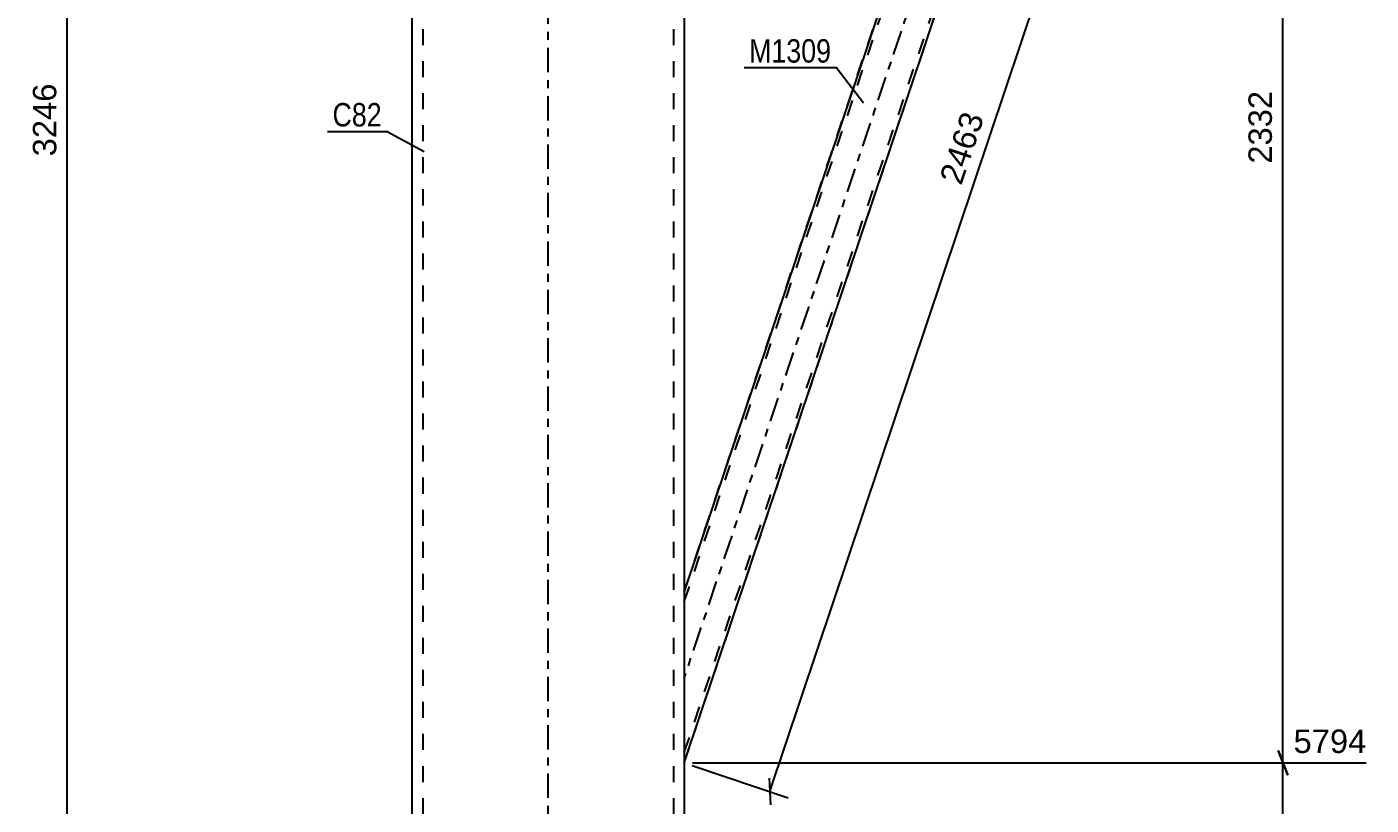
# Model space of a CAD drawing. Header units: millimetres. Extents: x 0 to 841, y 0 to 594.
# Drawn here: x 281.4 to 445.9, y 299.1 to 394.4 of the extents above; entities that cross this region are included whole.
import ezdxf

# ---------------------------------------------------------------- set-up
doc = ezdxf.new("R2010")
doc.units = ezdxf.units.MM
doc.linetypes.add('DXK_LINE_DOT2', pattern=[3.9198, 1.9599, -1.9599])
doc.linetypes.add('DXK_LINE_DOT3', pattern=[5.9187, 2.979, -0.9799, 0.9799, -0.9799])
doc.styles.add('Arial', font='ARIAL.TTF', dxfattribs={"height": 0.2})
doc.styles.add('Arial Narrow', font='ARIALN.TTF', dxfattribs={"height": 0.2})

# ---------------------------------------------------------------- blocks, each defined once
blk = doc.blocks.new('Part-284928650-2173 - 2077')
at = {"color": 2, "linetype": 'Continuous'}
for p, q in [((328.53, 499.92), (328.53, 240.85)), ((361.86, 499.92), (361.86, 240.85))]:
    blk.add_line(p, q, dxfattribs=at)
at = {"color": 7, "linetype": 'DXK_LINE_DOT2'}
for p, q in [((329.86, 499.92), (329.86, 240.85)), ((360.53, 499.92), (360.53, 240.85))]:
    blk.add_line(p, q, dxfattribs=at)
at = {"color": 7, "linetype": 'DXK_LINE_DOT3'}
blk.add_line((345.2, 240.85), (345.2, 499.92), dxfattribs=at)
blk = doc.blocks.new('Part-284928650-2229 - 2077')
at = {"color": 2, "linetype": 'Continuous'}
for p, q in [((407.85, 462.29), (361.86, 325.27)), ((407.85, 462.29), (407.9, 462.27)), ((407.9, 462.27), (408.07, 462.21)), ((408.07, 462.21), (408.31, 462.12)), ((408.31, 462.12), (408.6, 462.02)), ((408.6, 462.02), (413.36, 460.28)), ((361.86, 304.32), (414.11, 460.01)), ((413.36, 460.28), (413.65, 460.18)), ((413.65, 460.18), (413.89, 460.09)), ((413.89, 460.09), (414.06, 460.03)), ((414.06, 460.03), (414.11, 460.01))]:
    blk.add_line(p, q, dxfattribs=at)
at = {"color": 7, "linetype": 'DXK_LINE_DOT2'}
for p, q in [((361.86, 325.27), (407.85, 462.29)), ((407.85, 462.29), (407.85, 462.29)), ((407.9, 462.27), (407.85, 462.29)), ((408.07, 462.21), (407.9, 462.27)), ((408.25, 462.14), (408.07, 462.21)), ((361.86, 324.02), (408.22, 462.15)), ((361.86, 324.02), (408.22, 462.15)), ((408.22, 462.15), (408.22, 462.15)), ((408.25, 462.14), (408.22, 462.15)), ((408.22, 462.15), (408.25, 462.14)), ((408.31, 462.12), (408.25, 462.14)), ((408.25, 462.14), (408.31, 462.12)), ((408.46, 462.07), (408.25, 462.14)), ((408.46, 462.07), (408.31, 462.12)), ((408.31, 462.12), (408.33, 462.11)), ((408.33, 462.11), (408.46, 462.07)), ((408.46, 462.07), (413.36, 460.28)), ((408.46, 462.07), (413.51, 460.23)), ((408.46, 462.07), (413.51, 460.23)), ((361.86, 305.58), (413.74, 460.15)), ((361.86, 305.58), (413.74, 460.15)), ((361.86, 304.32), (414.11, 460.01)), ((413.63, 460.19), (413.36, 460.28)), ((413.51, 460.23), (413.63, 460.19)), ((413.63, 460.19), (413.51, 460.23)), ((413.63, 460.19), (413.71, 460.16)), ((413.71, 460.16), (413.63, 460.19)), ((413.89, 460.09), (413.63, 460.19)), ((413.71, 460.16), (413.74, 460.15)), ((413.74, 460.15), (413.71, 460.16)), ((413.74, 460.15), (413.74, 460.15)), ((414.06, 460.03), (413.89, 460.09)), ((414.11, 460.01), (414.06, 460.03)), ((414.11, 460.01), (414.11, 460.01)), ((361.86, 325.27), (361.86, 304.32))]:
    blk.add_line(p, q, dxfattribs=at)
at = {"color": 7, "linetype": 'DXK_LINE_DOT3'}
blk.add_line((410.98, 461.15), (361.86, 314.8), dxfattribs=at)
blk = doc.blocks.new('StraightDimension-284928650-2476 - 2077')
at = {"color": 7, "linetype": 'Continuous'}
blk.add_line((286.37, 274.78), (286.37, 491.16), dxfattribs=at)
at = {"color": 0}
blk.add_wipeout([(285.62, 388.02), (281.42, 388.02), (281.42, 377.92), (285.62, 377.92)], dxfattribs=at)
at = {"color": 3, "style": 'Arial'}
blk.add_text('3246', height=2.865, rotation=90.0002, dxfattribs=at).set_placement((285.02, 378.52))
blk = doc.blocks.new('StraightDimension-284928650-2513 - 2077')
at = {"color": 7, "linetype": 'Continuous'}
for p, q in [((362.86, 304.32), (445.3, 304.32)), ((435.71, 302.82), (434.51, 305.82)), ((435.11, 216.51), (435.11, 304.32)), ((434.51, 218.01), (435.71, 215.01)), ((372.86, 216.51), (438.63, 216.51))]:
    blk.add_line(p, q, dxfattribs=at)
at = {"color": 0, "linetype": 'Continuous'}
for points in [[(445.9, 304.92), (445.9, 309.12), (435.81, 309.12), (435.81, 304.92)], [(439.23, 217.11), (439.23, 221.31), (435.81, 221.31), (435.81, 217.11)]]:
    blk.add_wipeout(points, dxfattribs=at)
at = {"color": 0}
blk.add_wipeout([(434.36, 265.46), (430.16, 265.46), (430.16, 255.37), (434.36, 255.37)], dxfattribs=at)
at = {"color": 3, "linetype": 'Continuous', "style": 'Arial'}
for s, height, p in [('5794', 2.865, (436.41, 305.52)), ('0', 2.87, (436.41, 217.71))]:
    blk.add_text(s, height=height, dxfattribs=at).set_placement(p)
at = {"color": 3, "style": 'Arial'}
blk.add_text('5794', height=2.865, rotation=90.0002, dxfattribs=at).set_placement((433.76, 255.97))
blk = doc.blocks.new('StraightDimension-284928650-2519 - 2077')
at = {"color": 7, "linetype": 'Continuous'}
for p, q in [((435.71, 458.31), (434.51, 461.31)), ((415.65, 459.81), (445.3, 459.81)), ((435.11, 304.32), (435.11, 459.81)), ((362.86, 304.32), (445.3, 304.32)), ((434.51, 305.82), (435.71, 302.82))]:
    blk.add_line(p, q, dxfattribs=at)
at = {"color": 0, "linetype": 'Continuous'}
blk.add_wipeout([(445.9, 460.41), (445.9, 464.61), (435.81, 464.61), (435.81, 460.41)], dxfattribs=at)
at = {"color": 0}
blk.add_wipeout([(434.36, 387.12), (430.16, 387.12), (430.16, 377.02), (434.36, 377.02)], dxfattribs=at)
at = {"color": 3, "linetype": 'Continuous', "style": 'Arial'}
blk.add_text('8126', height=2.865, dxfattribs=at).set_placement((436.41, 461.01))
at = {"color": 3, "style": 'Arial'}
blk.add_text('2332', height=2.865, rotation=90.0002, dxfattribs=at).set_placement((433.76, 377.62))
blk = doc.blocks.new('StraightDimension-284928650-6670 - 2077')
at = {"color": 7, "linetype": 'Continuous'}
for p, q in [((415.06, 459.69), (426.84, 455.74)), ((424.66, 454.89), (424.48, 458.11)), ((372.32, 300.81), (424.57, 456.5)), ((362.81, 304), (374.59, 300.05)), ((372.23, 302.43), (372.41, 299.2))]:
    blk.add_line(p, q, dxfattribs=at)
at = {"color": 0}
blk.add_wipeout([(399.34, 383.68), (395.36, 385.02), (392.14, 375.45), (396.13, 374.11)], dxfattribs=at)
at = {"color": 3, "style": 'Arial'}
blk.add_text('2463', height=2.865, rotation=71.4478, dxfattribs=at).set_placement((395.75, 374.87))
blk = doc.blocks.new('Mark-284928650-2169 - 2077')
at = {"color": 0}
blk.add_wipeout([(324.84, 382.18), (324.84, 385.18), (318.82, 385.18), (318.82, 382.18)], dxfattribs=at)
blk.add_wipeout([(324.84, 382.18), (324.84, 385.18), (318.82, 385.18), (318.82, 382.18)], dxfattribs=at)
at = {"color": 30, "linetype": 'Continuous'}
for p in [(318.22, 381.58), (330.05, 379.09)]:
    blk.add_line(p, (325.44, 381.58), dxfattribs=at)
at = {"color": 3, "style": 'Arial Narrow'}
blk.add_text('C82', height=2.863, dxfattribs=at).set_placement((318.82, 382.18))
blk = doc.blocks.new('Mark-284928650-2225 - 2077')
at = {"color": 0}
blk.add_wipeout([(379.84, 389.99), (379.84, 392.99), (369.79, 392.99), (369.79, 389.99)], dxfattribs=at)
blk.add_wipeout([(379.84, 389.99), (379.84, 392.99), (369.79, 392.99), (369.79, 389.99)], dxfattribs=at)
at = {"color": 30, "linetype": 'Continuous'}
for p in [(369.19, 389.39), (383.8, 385.03)]:
    blk.add_line(p, (380.44, 389.39), dxfattribs=at)
at = {"color": 3, "style": 'Arial Narrow'}
blk.add_text('M1309', height=2.863, dxfattribs=at).set_placement((369.79, 389.99))

msp = doc.modelspace()

# ---------------------------------------------------------------- block references
for name in ['Part-284928650-2173 - 2077', 'Part-284928650-2229 - 2077']:
    msp.add_blockref(name, (0, 0))

# ---------------------------------------------------------------- next in the draw order: block references
for name in ['StraightDimension-284928650-2476 - 2077', 'StraightDimension-284928650-2513 - 2077']:
    msp.add_blockref(name, (0, 0))

# ---------------------------------------------------------------- next in the draw order: block references
for name in ['StraightDimension-284928650-2519 - 2077', 'Mark-284928650-2169 - 2077']:
    msp.add_blockref(name, (0, 0))

# ---------------------------------------------------------------- next in the draw order: block references
msp.add_blockref('StraightDimension-284928650-6670 - 2077', (0, 0))

# ---------------------------------------------------------------- next in the draw order: block references
msp.add_blockref('Mark-284928650-2225 - 2077', (0, 0))

doc.saveas('drawing.dxf')
